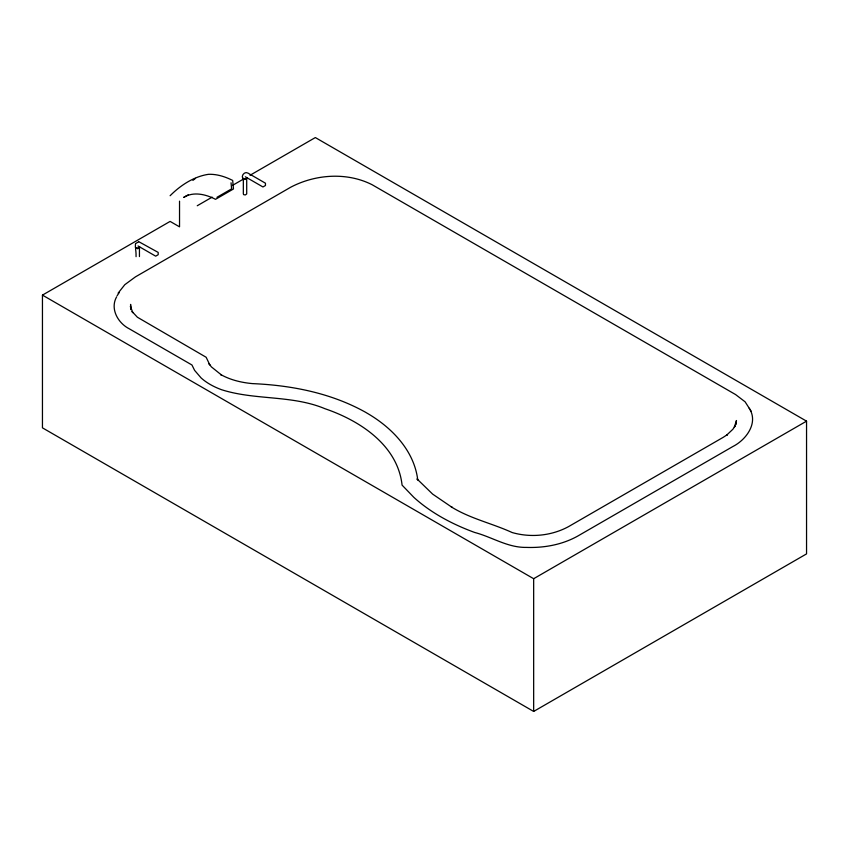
<?xml version="1.0" encoding="UTF-8"?>
<svg xmlns="http://www.w3.org/2000/svg" width="849" height="849" viewBox="0 0 849 849"><rect width="100%" height="100%" fill="white"/><g stroke="black" fill="none" stroke-linecap="round" stroke-linejoin="round"><path stroke-width="1.27" d="M736.115 424.542L736.444 420.51L734.321 427.174L735.107 425.933L732.91 429.223L726.479 435.293L727.476 434.561L723.284 437.288L568.575 526.603C551.553 535.868 530.752 537.884 512.17 532.546C492.165 523.366 470.187 518.654 451.265 506.874L452.23 507.469L432.64 494.107L416.976 478.9L417.772 480.056C414.185 450.416 391.612 427.302 366.779 412.996L365.802 412.402C331.312 393.076 291.61 385.287 252.44 383.61C241.392 382.591 230.323 379.97 220.602 374.483L221.578 375.078L211.38 366.874L209.045 363.743L209.809 364.89L206.148 357.259L137.389 317.229L132.041 311.519L132.815 312.655L130.406 306.298L130.682 307.709L130.608 304.398L130.704 309.567M135.469 243.95L135.362 247.462L137.623 248.768L140.138 247.314M244.926 179.16L246.709 178.131L246.709 193.943L245.372 194.92L243.759 194.718M116.589 296.927C109.839 308.919 118.085 323.161 129.324 328.828L191.948 364.985L194.591 370.344L201.096 377.922A66.784 38.555 0 0 0 221.493 389.691C255.114 400.441 291.918 394.859 325.008 408.73C359.923 420.605 397.703 445.247 402.076 485.119L413.792 497.302A196.055 113.193 0 0 0 474.676 532.461C492.133 537.046 507.787 547.785 526.465 547.403C544.071 548.029 562.102 544.74 577.607 536.154L732.995 446.447C746.229 439.74 758.783 422.738 749.2 408.242M118.117 293.138L124.803 284.691L135.447 276.87L290.719 187.215C315.393 174.215 346.944 171.933 372.149 184.742L735.616 394.583L745.093 401.81L751.068 411.096M117.077 295.802L119.274 292.502M139.363 247.59C133.505 248.959 136.264 246.348 136.063 256.663M170.118 195.726C180.37 185.4 193.901 176.465 208.483 174.321C216.941 173.992 225.218 176.666 232.69 180.455L233.475 188.966L215.529 199.324C205.957 194.357 193.455 191.227 183.702 197.424L188.191 194.835M192.893 180.381L195.493 178.375M135.829 243.451L138.599 241.838M249.988 175.297L315.34 137.559L806.55 421.157L806.55 553.888L533.66 711.441L42.45 427.843L42.45 295.112L170.118 221.409L179.532 226.842L179.532 201.16M197.244 205.745L212.154 197.138M232.785 185.231L244.257 178.608M244.894 179.564L247.409 178.11M216.962 197.308L231.618 188.849L231.055 182.79M42.45 295.112L533.66 578.71L806.55 421.157M138.896 241.753L158.19 252.418L158.19 254.711L155.675 256.165L138.047 245.987M245.319 176.783L262.946 186.96L265.461 185.507L265.461 183.204L247.908 173.069C245.021 171.201 241.105 175.138 242.634 178.258M533.66 578.71L533.66 711.441M243.334 178.237L243.334 194.05M139.438 247.335L139.438 256.568"/></g></svg>
